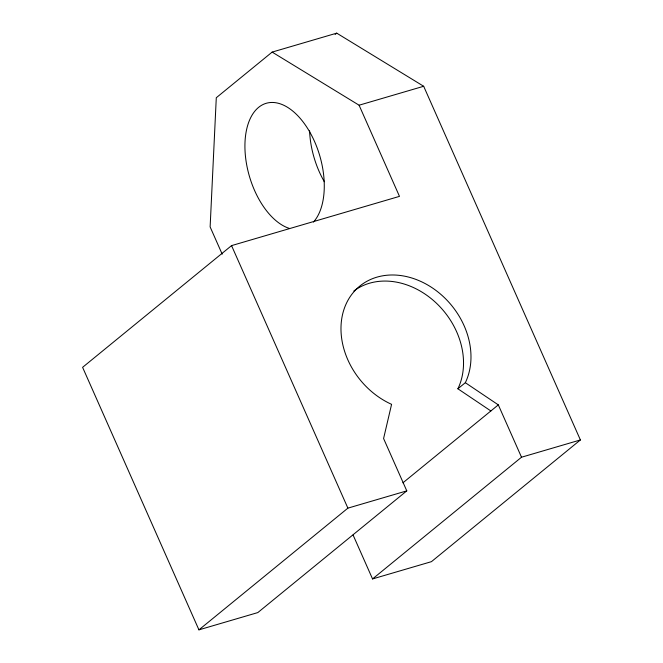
<?xml version="1.0" encoding="UTF-8"?>
<svg xmlns="http://www.w3.org/2000/svg" width="663" height="663" viewBox="0 0 663 663"><rect width="100%" height="100%" fill="white"/><g stroke="black" fill="none" stroke-linecap="round" stroke-linejoin="round"><path stroke-width="0.99" d="M353.081 535L372.548 578.932L431.447 561.66L580.398 439.95L423.674 86.273L336.729 33.15L272.145 52.095L216.287 97.734L210.13 226.92L222.204 254.178M335.138 34.451L336.729 33.15M272.145 52.095L359.089 105.21L399.482 196.364L231.553 245.617L82.602 367.327L198.933 629.85L257.824 612.579L406.784 490.869L383.587 438.525L391.584 404.331A73.129 58.949 50.7 0 1 343.674 310.359A73.129 58.949 50.7 0 1 428.522 285.471A73.129 58.949 50.7 0 1 465.335 382.7L498.311 404.878L521.508 457.221L372.548 578.932M490.869 410.961L457.884 388.783L465.335 382.7M198.933 629.85L347.893 508.14L406.784 490.869M402.922 482.821L498.311 404.878M359.089 105.21L423.674 86.273M521.508 457.221L580.398 439.95M231.553 245.617L347.893 508.14M324.356 181.737A65.413 36.647 73.7 0 1 309.58 130.818M353.827 291.007A73.129 58.949 50.7 0 1 436.088 302.892A73.129 58.949 50.7 0 1 457.884 388.783M289.582 228.486A65.413 36.647 73.7 0 1 245.484 136.23A65.413 36.647 73.7 0 1 302.353 120.973A65.413 36.647 73.7 0 1 313.433 222.088"/></g></svg>
